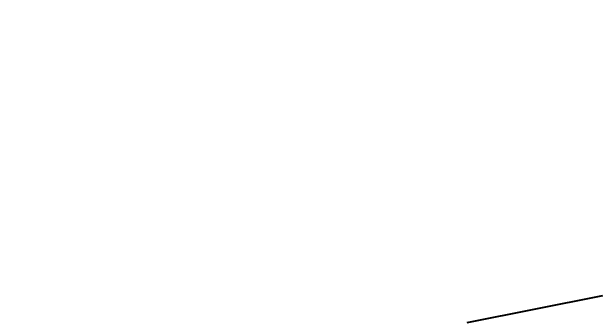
# Model space of a CAD drawing. Header units: millimetres. Extents: x 7426 to 8737, y 124 to 421.
# Drawn here: x 8481.41 to 8488.37, y 328.25 to 331.86 of the extents above; entities that cross this region are included whole.
import ezdxf

# ---------------------------------------------------------------- set-up
doc = ezdxf.new("R2010")
doc.units = ezdxf.units.MM
doc.layers.add('外形图', color=7, linetype='Continuous')
doc.layers.add('尺寸标注', color=7, linetype='Continuous')
doc.styles.add('微软雅黑', font='msyh.ttc')
doc.dimstyles.new('尺寸标注_1_30比例', dxfattribs={"dimtxt": 2.1, "dimasz": 1.7, "dimexe": 0.5, "dimexo": 0.4, "dimgap": 0.5, "dimtad": 1, "dimdec": 1, "dimlfac": 30, "dimdsep": 46, "dimtxsty": '微软雅黑', "dimcen": 0.09, "dimadec": 0, "dimazin": 0, "dimtp": 0.01, "dimtm": 0.01, "dimtfac": 1, "dimtdec": 1, "dimtofl": 0, "dimtmove": 0, "dimatfit": 3, "dimfxl": 1, "dimtolj": 1, "dimarcsym": 0})

# ---------------------------------------------------------------- blocks, each defined once
blk = doc.blocks.new('*D1303')
at = {"layer": 'Defpoints', "color": 0}
for p in [(8435.7561, 338.8456), (8500.291, 338.8456), (8489.7818, 322.1789)]:
    blk.add_point(p, dxfattribs=at)
at = {"layer": '尺寸标注', "color": 0, "linetype": 'Continuous', "lineweight": -2}
for p, q in [((8499.891, 338.8456), (8435.2561, 338.8456)), ((8435.7561, 323.8789), (8435.7561, 337.1456)), ((8489.3818, 322.1789), (8435.2561, 322.1789))]:
    blk.add_line(p, q, dxfattribs=at)
at = {"layer": '尺寸标注', "color": 0}
for points in [[(8436.0394, 337.1456), (8435.4728, 337.1456), (8435.7561, 338.8456)], [(8435.4728, 323.8789), (8436.0394, 323.8789), (8435.7561, 322.1789)]]:
    blk.add_solid(points, dxfattribs=at)
at = {"layer": '尺寸标注', "color": 0, "insert": (8433.0843, 330.5122), "char_height": 2.1, "attachment_point": 2, "rotation": 90, "style": '微软雅黑'}
blk.add_mtext('\\A1;\\A1;500', dxfattribs=at)
blk = doc.blocks.new('*D1312')
at = {"layer": 'Defpoints', "color": 0}
for p in [(8446.9497, 343.7077), (8494.6243, 305.4536), (8446.9497, 277.8046)]:
    blk.add_point(p, dxfattribs=at)
at = {"layer": '尺寸标注', "color": 0, "lineweight": -2}
for p, q in [((8446.9497, 343.3077), (8446.9497, 277.3046)), ((8494.6243, 305.0536), (8494.6243, 277.3046)), ((8492.9243, 277.8046), (8448.6497, 277.8046))]:
    blk.add_line(p, q, dxfattribs=at)
at = {"layer": '尺寸标注', "color": 0}
for points in [[(8448.6497, 278.088), (8448.6497, 277.5213), (8446.9497, 277.8046)], [(8492.9243, 277.5213), (8492.9243, 278.088), (8494.6243, 277.8046)]]:
    blk.add_solid(points, dxfattribs=at)
at = {"layer": '尺寸标注', "color": 0, "insert": (8470.787, 279.3953), "char_height": 2.1, "attachment_point": 5, "style": '微软雅黑'}
blk.add_mtext('\\A1;\\A1;1430', dxfattribs=at)

msp = doc.modelspace()

# ---------------------------------------------------------------- linework, layer by layer
at = {"layer": '外形图', "color": 0, "linetype": 'Continuous'}
msp.add_line((8488.3929, 328.4993), (8486.791, 328.1789), dxfattribs=at)
at = {"layer": '外形图', "color": 0}
msp.add_arc((8500.291, 338.8456), 53.7667, 295, 170, dxfattribs=at)

# ---------------------------------------------------------------- dimensions: what is measured, and where the dimension line sits
at = {"layer": '尺寸标注'}
dim = msp.add_linear_dim(base=(8446.9497, 277.8046), p1=(8494.6243, 305.4536), p2=(8446.9497, 343.7077), text='\\A1;1430', dimstyle='尺寸标注_1_30比例', dxfattribs=at)
dim.commit()
dim.dimension.update_dxf_attribs({"geometry": '*D1312', "text_midpoint": (8470.787, 279.3953)})
at = {"layer": '尺寸标注', "color": 0, "linetype": 'Continuous'}
dim = msp.add_linear_dim(base=(8435.7561, 338.8456), p1=(8489.7818, 322.1789), p2=(8500.291, 338.8456), angle=90, text='\\A1;500', dimstyle='尺寸标注_1_30比例', dxfattribs=at)
dim.commit()
dim.dimension.update_dxf_attribs({"geometry": '*D1303', "text_midpoint": (8435.7561, 330.5122), "dimtype": 160})

doc.saveas('drawing.dxf')
